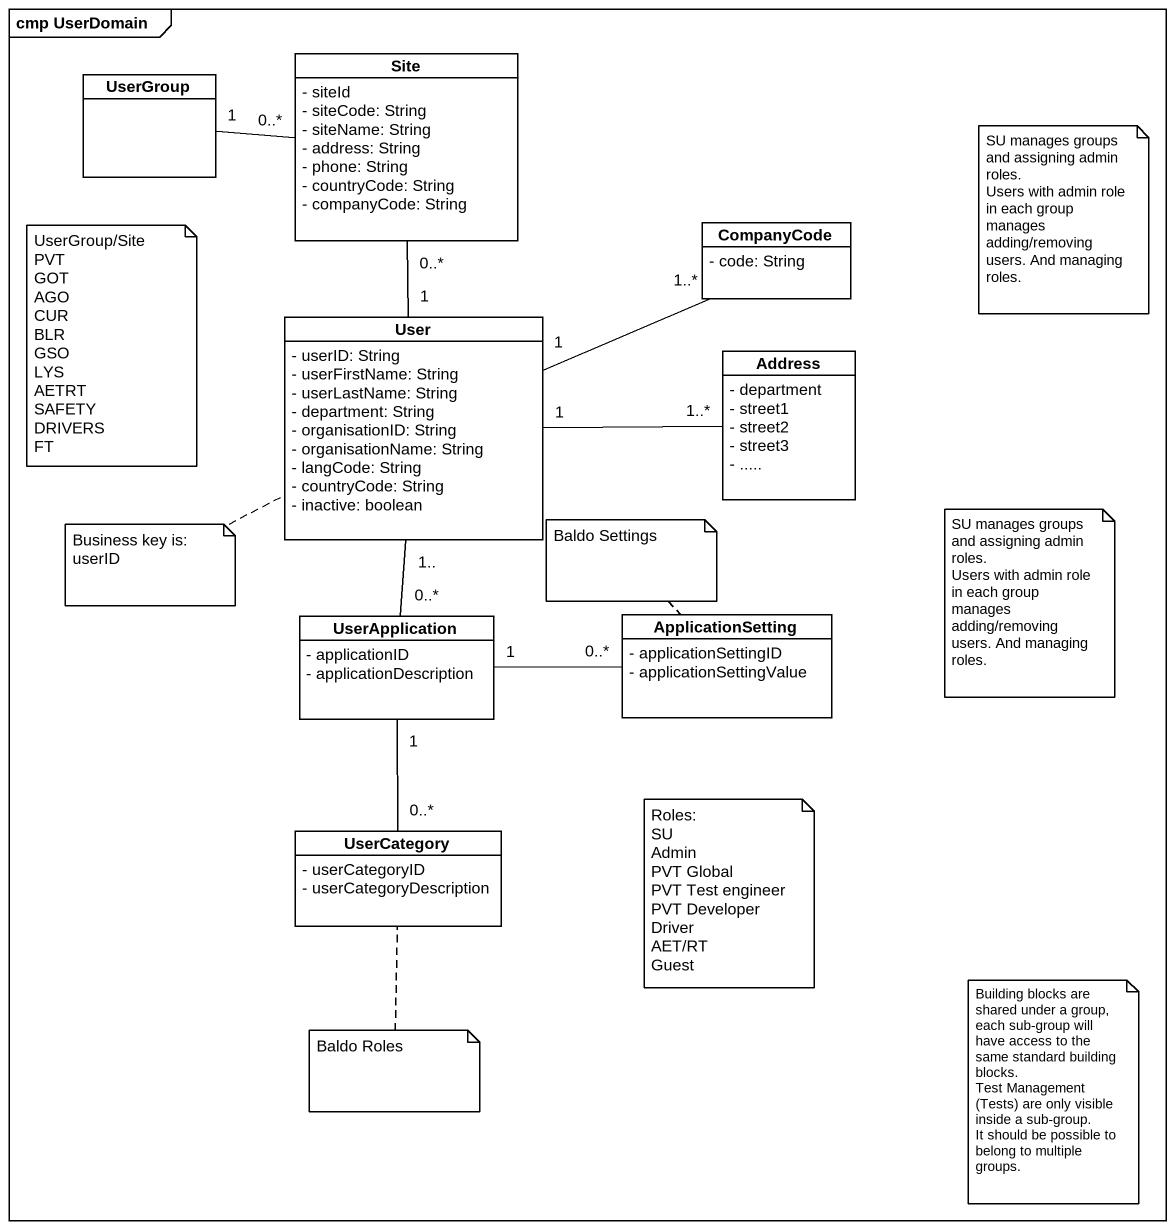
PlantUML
@startuml
mainframe cmp UserDomain
hide circle
hide empty members
skinparam classAttributeIconSize 0
class Site {
  - siteId
  - siteCode: String
  - siteName: String
  - address: String
  - phone: String
  - countryCode: String
  - companyCode: String
}
class UserGroup
class CompanyCode {
  - code: String
}
class User {
  - userID: String
  - userFirstName: String
  - userLastName: String
  - department: String
  - organisationID: String
  - organisationName: String
  - langCode: String
  - countryCode: String
  - inactive: boolean
}
class Address {
  - department
  - street1
  - street2
  - street3
  - .....
}
class UserApplication {
  - applicationID
  - applicationDescription
}
class ApplicationSetting {
  - applicationSettingID
  - applicationSettingValue
}
class UserCategory {
  - userCategoryID
  - userCategoryDescription
}
Site "0..*" -left- "1" UserGroup
User "1" -up- "0..*" Site
User "1" -right- "1..*" CompanyCode
User "1" -right- "1..*" Address
User "1.." -- "0..*" UserApplication
UserApplication "1" -right- "0..*" ApplicationSetting
UserApplication "1" -- "0..*" UserCategory
note as N1
  SU manages groups and assigning admin roles.
  Users with admin role in each group manages adding/removing
  users. And managing roles.
end note
note as N2
  UserGroup/Site
  PVT
  GOT
  AGO
  CUR
  BLR
  GSO
  LYS
  AETRT
  SAFETY
  DRIVERS
  FT
end note
note left of User
  Business key is:
  userID
end note
note top of ApplicationSetting : Baldo Settings
note as N5
  SU manages groups and assigning admin roles.
  Users with admin role in each group manages adding/removing
  users. And managing roles.
end note
note as N6
  Roles:
  SU
  Admin
  PVT Global
  PVT Test engineer
  PVT Developer
  Driver
  AET/RT
  Guest
end note
note as N7
  Building blocks are shared under a group, each sub-group will have access to the same standard building blocks.
  Test Management (Tests) are only visible inside a sub-group.
  It should be possible to belong to multiple groups.
end note
note bottom of UserCategory : Baldo Roles
@enduml
